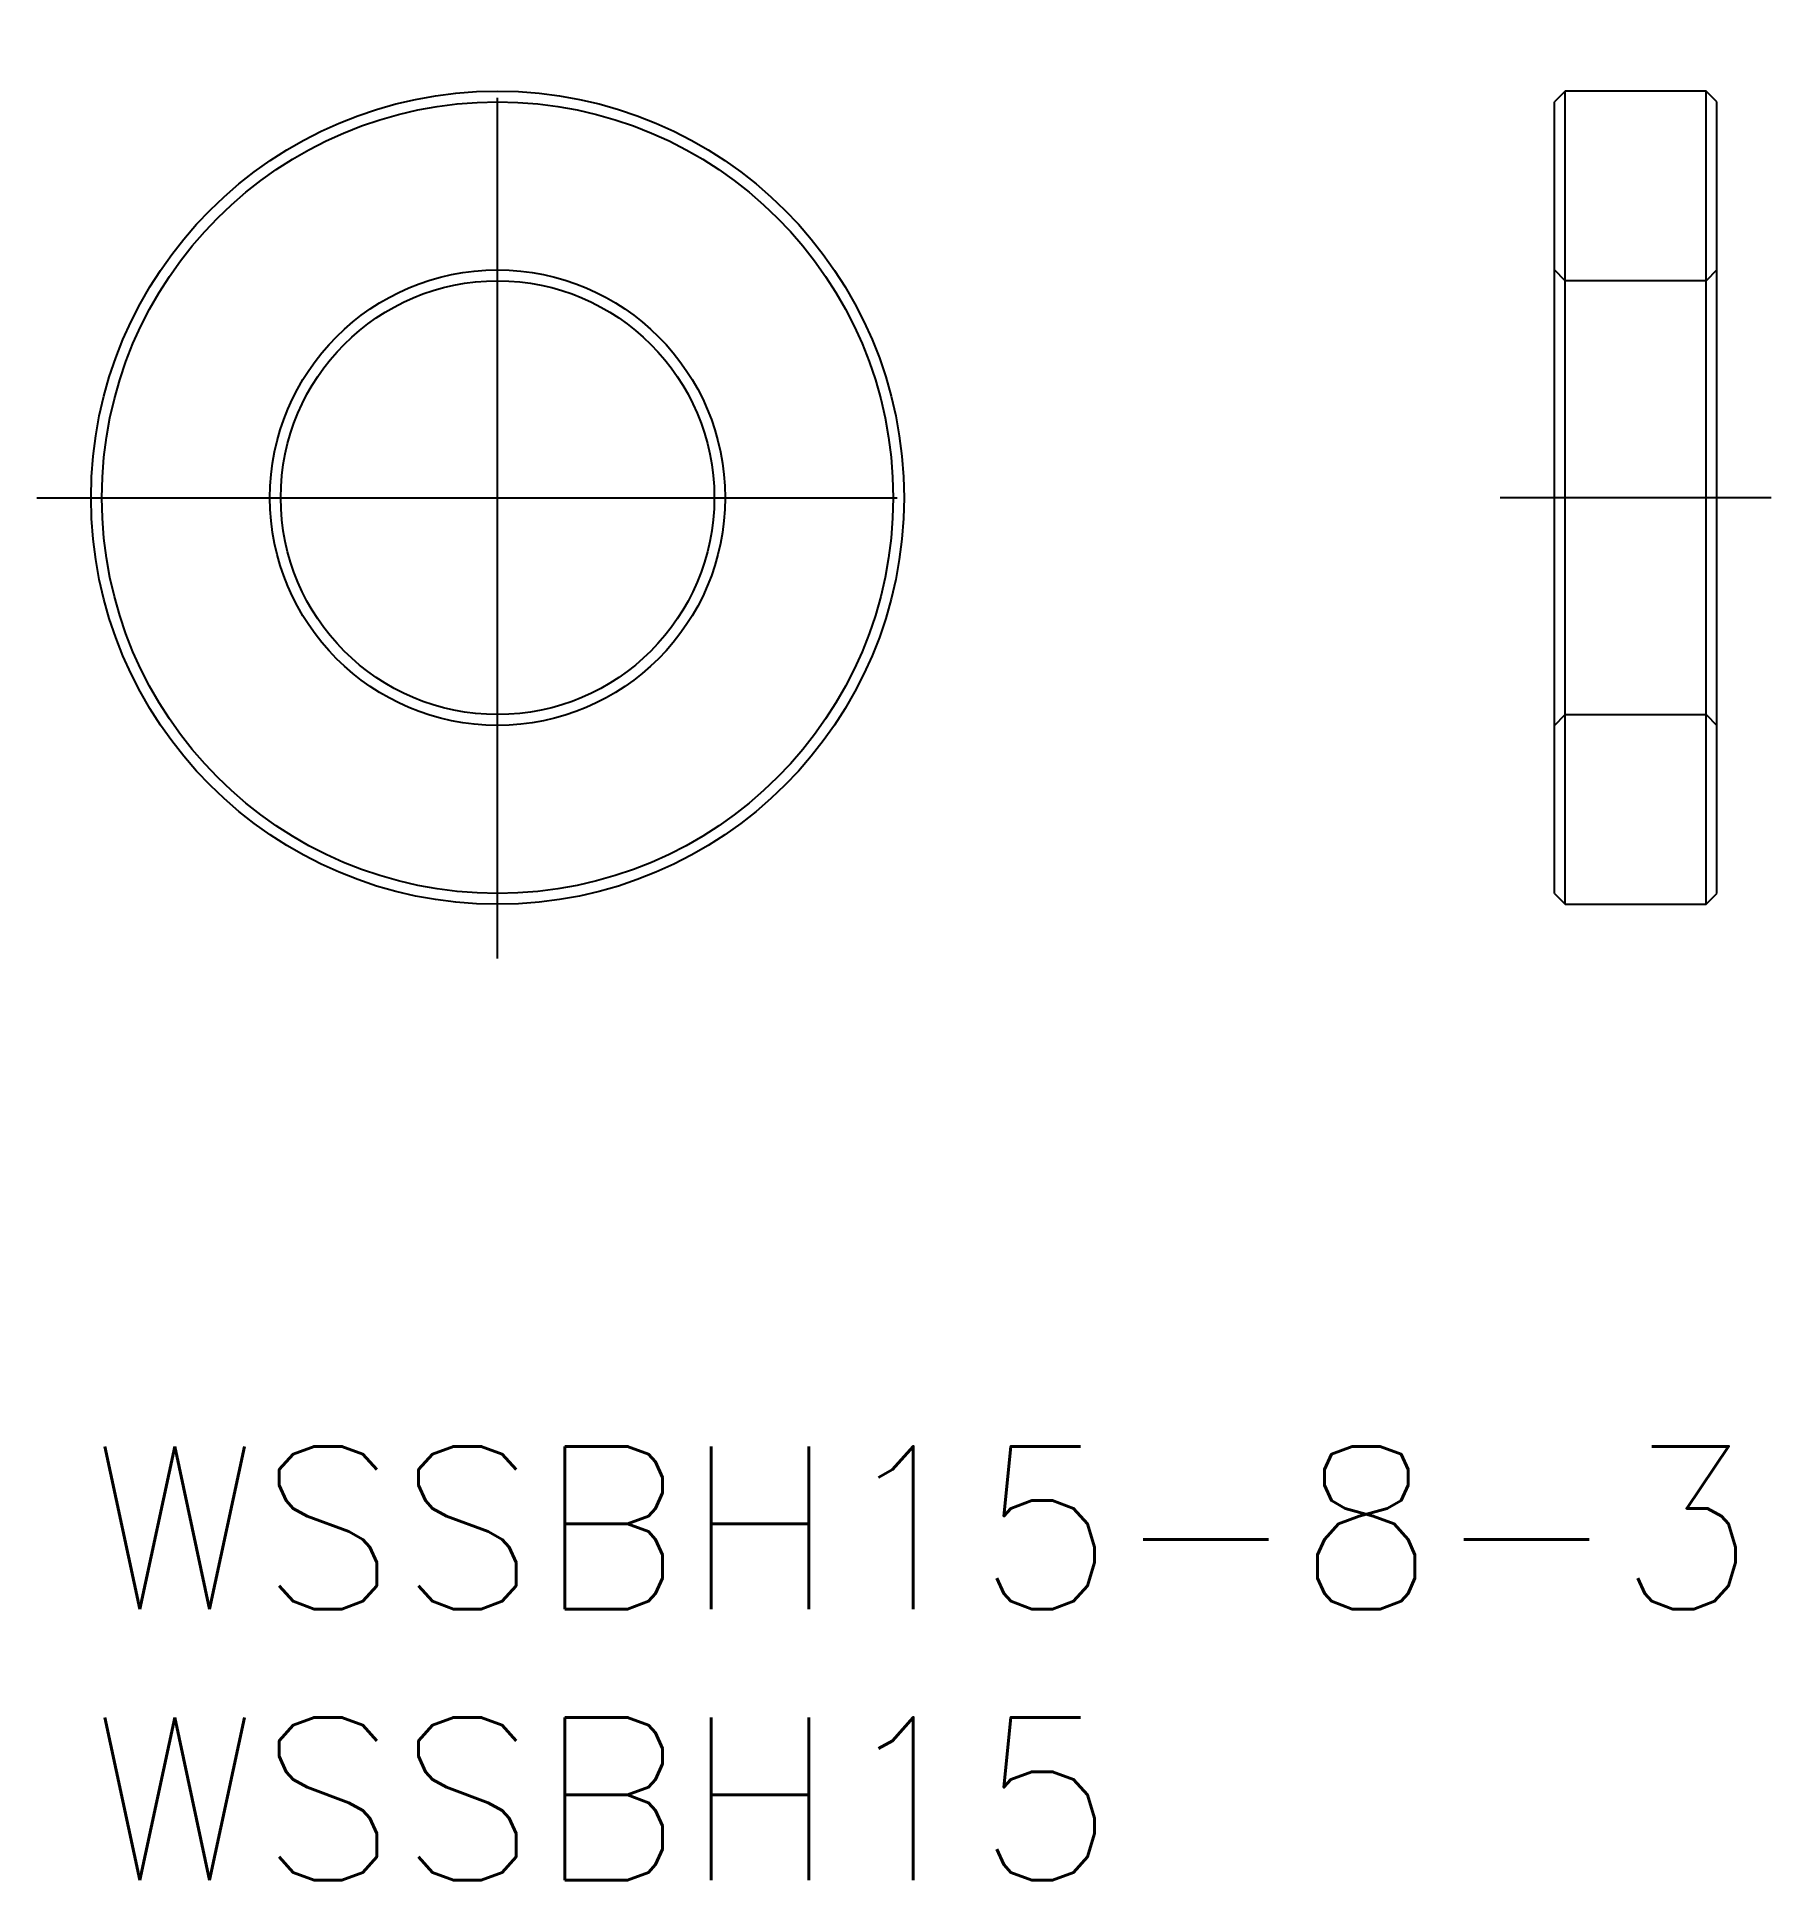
# Model space of a CAD drawing. Extents: x -1 to 31, y -8 to 26.
import ezdxf

# ---------------------------------------------------------------- set-up
doc = ezdxf.new("R2010")
doc.units = 0
doc.header["$LTSCALE"] = 0.5
doc.linetypes.add('CENTER', pattern=[50.8, 31.75, -6.35, 6.35, -6.35])
doc.linetypes.add('DASHED', pattern=[19.05, 12.7, -6.35])
for name, color, linetype in [('MSM_CENTER', 1, 'CENTER'), ('MSM_CONTINUOUS', 7, 'CONTINUOUS'), ('MSM_DASHED', 4, 'DASHED'), ('MSM_PART_NUMBER', 7, 'CONTINUOUS')]:
    doc.layers.add(name, color=color, linetype=linetype)
doc.styles.get("Standard").update_dxf_attribs({"font": 'txt.shx', "height": 1, "bigfont": 'bigfont.shx'})

# ---------------------------------------------------------------- blocks, each defined once
blk = doc.blocks.new('*U12')
at = {"layer": 'MSM_PART_NUMBER'}
blk.add_text('WSSBH15-8-3', height=3, dxfattribs=at).set_placement((0, -3))
blk = doc.blocks.new('*U13')
at = {"layer": 'MSM_PART_NUMBER'}
blk.add_text('WSSBH15', height=3, dxfattribs=at).set_placement((0, -8))

msp = doc.modelspace()

# ---------------------------------------------------------------- linework, layer by layer
at = {"layer": 'MSM_CENTER'}
for p, q in [((7.5, 9), (7.5, 26)), ((-1, 17.5), (16, 17.5)), ((31, 17.5), (26, 17.5))]:
    msp.add_line(p, q, dxfattribs=at)
at = {"layer": 'MSM_CONTINUOUS'}
for p, q in [((27.2, 25), (27, 24.8)), ((27.2, 10), (27.2, 25)), ((29.8, 25), (27.2, 25)), ((30, 24.8), (29.8, 25)), ((29.8, 10), (29.8, 25)), ((27, 10.2), (27, 24.8)), ((30, 10.2), (30, 24.8)), ((27, 10.2), (27.2, 10)), ((27.2, 10), (29.8, 10)), ((29.8, 10), (30, 10.2))]:
    msp.add_line(p, q, dxfattribs=at)
for radius in [7.5, 7.3, 4.2, 4]:
    msp.add_circle((7.5, 17.5), radius, dxfattribs=at)
at = {"layer": 'MSM_DASHED'}
for p, q in [((27.2, 21.5), (27, 21.7)), ((29.8, 21.5), (27.2, 21.5)), ((30, 21.7), (29.8, 21.5)), ((27, 13.3), (27.2, 13.5)), ((27.2, 13.5), (29.8, 13.5)), ((29.8, 13.5), (30, 13.3))]:
    msp.add_line(p, q, dxfattribs=at)

# ---------------------------------------------------------------- block references
at = {"layer": 'MSM_CONTINUOUS'}
for name in ['*U12', '*U13']:
    msp.add_blockref(name, (0, 0), dxfattribs=at)

doc.saveas('drawing.dxf')
